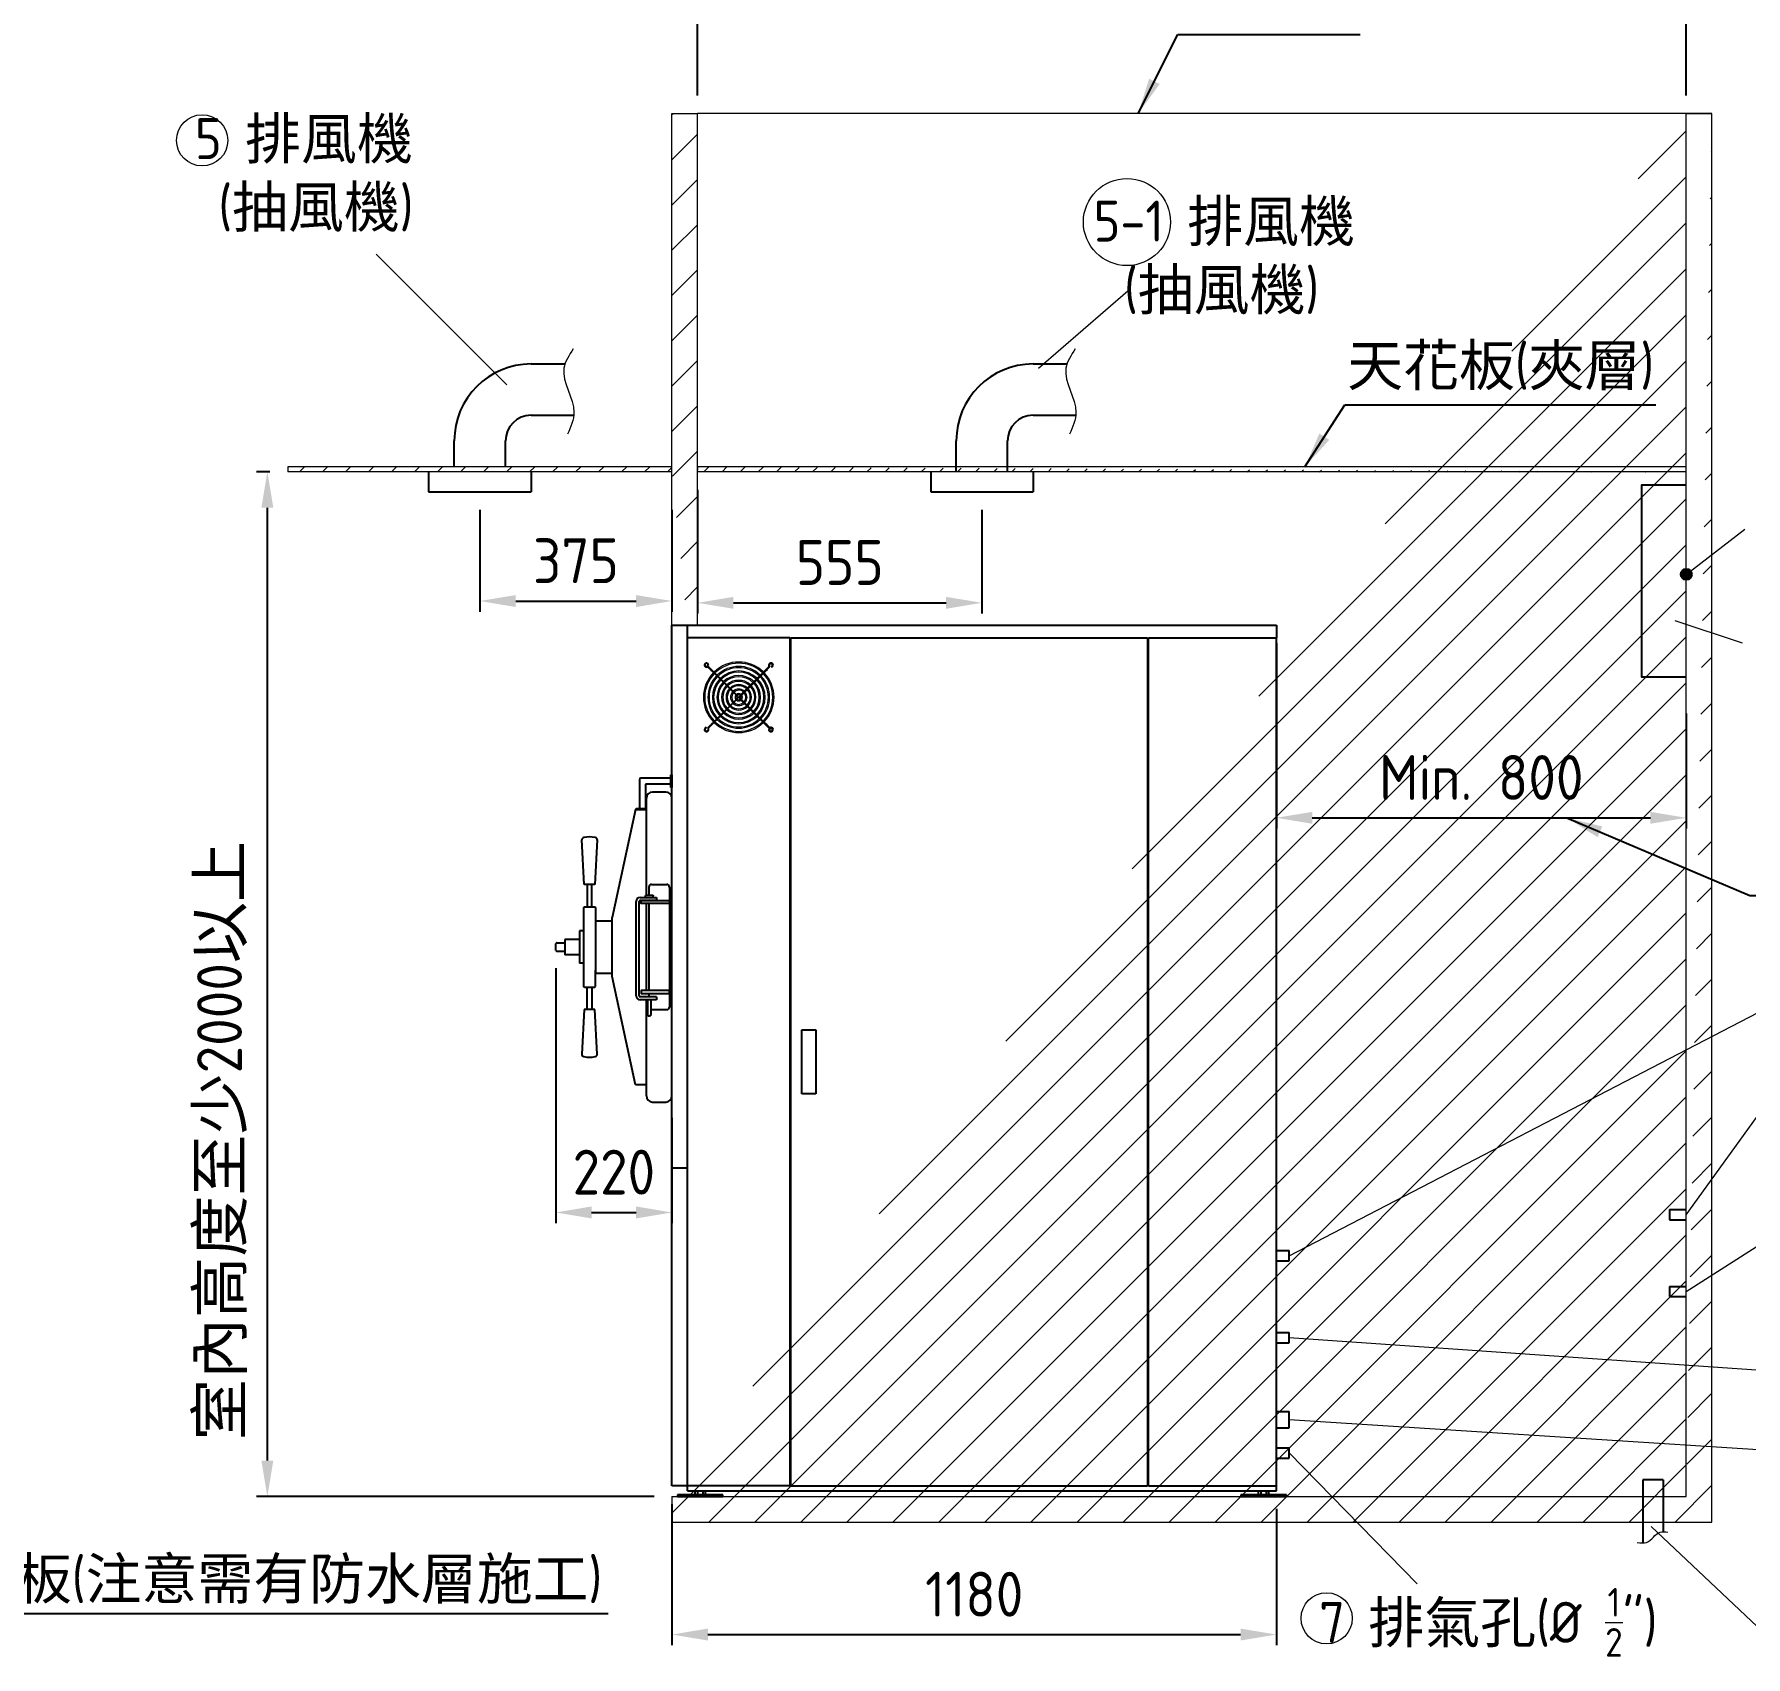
# Model space of a CAD drawing. Header units: millimetres. Extents: x -203524 to 13185, y 0 to 34178.
# Drawn here: x 7818 to 11159, y 2183 to 5350 of the extents above; entities that cross this region are included whole.
import ezdxf

# ---------------------------------------------------------------- set-up
doc = ezdxf.new("R2010")
doc.units = ezdxf.units.MM
doc.header["$MEASUREMENT"] = 0
doc.linetypes.add('HIDDEN', pattern=[9.525, 6.35, -3.175])
doc.layers.get('0').update_dxf_attribs({"lineweight": 25})
for name, color, linetype, lineweight in [('D', 3, 'Continuous', 13), ('H', 2, 'HIDDEN', 15), ('S', 4, 'Continuous', 15)]:
    doc.layers.add(name, color=color, linetype=linetype, lineweight=lineweight)
doc.styles.get("Standard").update_dxf_attribs({"font": 'KAIU.TTF'})
doc.styles.add('STU25', font='isocp2.shx')
doc.dimstyles.new('STU25', dxfattribs={"dimscale": 35, "dimtxt": 2.5, "dimasz": 2, "dimexe": 0.6, "dimexo": 1, "dimgap": 1, "dimtad": 1, "dimdsep": 46, "dimtxsty": 'STU25', "dimcen": 2, "dimazin": 2, "dimtfac": 1, "dimtmove": 0, "dimatfit": 3, "dimfxl": 0, "dimtolj": 1, "dimtzin": 0, "dimarcsym": 0})
doc.dimstyles.new('STU25$7', dxfattribs={"dimscale": 35, "dimtxt": 2.5, "dimasz": 2, "dimexe": 1.25, "dimexo": 0.625, "dimgap": 1, "dimtad": 0, "dimdec": 4, "dimdsep": 46, "dimtxsty": 'STU25', "dimcen": 2.5, "dimazin": 2, "dimtfac": 1, "dimtdec": 4, "dimtmove": 0, "dimatfit": 3, "dimfxl": 0, "dimtolj": 1, "dimtzin": 0, "dimarcsym": 0})

# ---------------------------------------------------------------- blocks, each defined once
blk = doc.blocks.new('*D12')
at = {"layer": 'D', "color": 0, "linetype": 'Continuous', "lineweight": -2}
for p, q in [((9112.6, 4461), (9112.6, 4219.5)), ((9667.6, 4421.8), (9667.6, 4219.5)), ((9182.6, 4240.5), (9597.6, 4240.5))]:
    blk.add_line(p, q, dxfattribs=at)
at = {"layer": 'D', "color": 0}
for points in [[(9182.6, 4252.1), (9182.6, 4228.8), (9112.6, 4240.5)], [(9597.6, 4228.8), (9597.6, 4252.1), (9667.6, 4240.5)]]:
    blk.add_solid(points, dxfattribs=at)
at = {"layer": 'Defpoints', "color": 0}
for p in [(9112.6, 4496), (9667.6, 4456.8), (9667.6, 4240.5)]:
    blk.add_point(p, dxfattribs=at)
at = {"layer": 'D', "color": 0, "insert": (9390.1, 4319.2), "char_height": 87.5, "attachment_point": 5, "style": 'STU25'}
blk.add_mtext('\\A1;555', dxfattribs=at)
blk = doc.blocks.new('*D14')
at = {"layer": 'D', "color": 0, "lineweight": -2}
for p, q in [((8277.6, 4496), (8251.7, 4496)), ((8272.7, 2566), (8272.7, 4426)), ((9027.6, 2496), (8251.7, 2496))]:
    blk.add_line(p, q, dxfattribs=at)
at = {"layer": 'D', "color": 0}
for points in [[(8284.4, 4426), (8261, 4426), (8272.7, 4496)], [(8261, 2566), (8284.4, 2566), (8272.7, 2496)]]:
    blk.add_solid(points, dxfattribs=at)
at = {"layer": 'Defpoints', "color": 0}
for p in [(8272.7, 4496), (8312.6, 4496), (9062.6, 2496)]:
    blk.add_point(p, dxfattribs=at)
at = {"layer": 'D', "color": 0, "insert": (8184.3, 3190.8), "char_height": 87.5, "attachment_point": 5, "rotation": 90, "style": 'STU25'}
blk.add_mtext('\\A1;{\\f標楷體|b0|i0|c136|p65;室內高度至少}2000{\\f標楷體|b0|i0|c136|p65;以上}', dxfattribs=at)
blk = doc.blocks.new('*D18')
at = {"layer": 'D', "color": 0, "lineweight": -2}
for p, q in [((10242.6, 4162), (10242.6, 3799.8)), ((11042.6, 4024.4), (11042.6, 3799.8)), ((10312.6, 3820.8), (10972.6, 3820.8))]:
    blk.add_line(p, q, dxfattribs=at)
at = {"layer": 'D', "color": 0}
for points in [[(10312.6, 3832.4), (10312.6, 3809.1), (10242.6, 3820.8)], [(10972.6, 3809.1), (10972.6, 3832.4), (11042.6, 3820.8)]]:
    blk.add_solid(points, dxfattribs=at)
at = {"layer": 'Defpoints', "color": 0}
for p in [(10242.6, 4197), (11042.6, 4059.4), (11042.6, 3820.8)]:
    blk.add_point(p, dxfattribs=at)
at = {"layer": 'D', "color": 0, "insert": (10642.6, 3899.5), "char_height": 87.5, "attachment_point": 5, "style": 'STU25'}
blk.add_mtext('\\A1;{\\Fisocp2.shx;Min. 800}', dxfattribs=at)
blk = doc.blocks.new('*D19')
at = {"layer": 'D', "color": 0, "lineweight": -2}
for p, q in [((9112.6, 5231), (9112.6, 5550.7)), ((11042.6, 5231), (11042.6, 5550.7)), ((9182.6, 5529.7), (10972.6, 5529.7))]:
    blk.add_line(p, q, dxfattribs=at)
at = {"layer": 'D', "color": 0}
for points in [[(9182.6, 5541.3), (9182.6, 5518), (9112.6, 5529.7)], [(10972.6, 5518), (10972.6, 5541.3), (11042.6, 5529.7)]]:
    blk.add_solid(points, dxfattribs=at)
at = {"layer": 'Defpoints', "color": 0}
for p in [(11042.6, 5529.7), (9112.6, 5196), (11042.6, 5196)]:
    blk.add_point(p, dxfattribs=at)
at = {"layer": 'D', "color": 0, "insert": (10023.3, 5619.8), "char_height": 87.5, "attachment_point": 5, "style": 'STU25'}
blk.add_mtext('\\A1;1930({\\f標楷體|b0|i0|c136|p65;滅菌區})', dxfattribs=at)
blk = doc.blocks.new('*D21')
at = {"layer": 'D', "color": 0, "lineweight": -2}
for p, q in [((9062.6, 2481), (9062.6, 2205.3)), ((10242.6, 2472), (10242.6, 2205.3)), ((9132.6, 2226.3), (10172.6, 2226.3))]:
    blk.add_line(p, q, dxfattribs=at)
at = {"layer": 'D', "color": 0}
for points in [[(9132.6, 2238), (9132.6, 2214.7), (9062.6, 2226.3)], [(10172.6, 2214.7), (10172.6, 2238), (10242.6, 2226.3)]]:
    blk.add_solid(points, dxfattribs=at)
at = {"layer": 'Defpoints', "color": 0}
for p in [(9062.6, 2516), (10242.6, 2507), (10242.6, 2226.3)]:
    blk.add_point(p, dxfattribs=at)
at = {"layer": 'D', "color": 0, "insert": (9652.6, 2305.1), "char_height": 87.5, "attachment_point": 5, "style": 'STU25'}
blk.add_mtext('\\A1;1180', dxfattribs=at)
blk = doc.blocks.new('*D22')
at = {"layer": 'D', "color": 0, "lineweight": -2}
for p, q in [((8835.6, 3527), (8835.6, 3029.3)), ((9062.6, 3235.3), (9062.6, 3029.3)), ((8905.6, 3050.3), (8992.6, 3050.3))]:
    blk.add_line(p, q, dxfattribs=at)
at = {"layer": 'D', "color": 0}
for points in [[(8905.6, 3062), (8905.6, 3038.7), (8835.6, 3050.3)], [(8992.6, 3038.7), (8992.6, 3062), (9062.6, 3050.3)]]:
    blk.add_solid(points, dxfattribs=at)
at = {"layer": 'Defpoints', "color": 0}
for p in [(8835.6, 3562), (9062.6, 3270.3), (9062.6, 3050.3)]:
    blk.add_point(p, dxfattribs=at)
at = {"layer": 'D', "color": 0, "insert": (8949.1, 3129.1), "char_height": 87.5, "attachment_point": 5, "style": 'STU25'}
blk.add_mtext('\\A1;220', dxfattribs=at)
blk = doc.blocks.new('*D25')
at = {"layer": 'D', "color": 0, "linetype": 'Continuous', "lineweight": -2}
for p, q in [((8687.6, 4421.8), (8687.6, 4223)), ((9062.6, 4421.8), (9062.6, 4223)), ((8757.6, 4244), (8992.6, 4244))]:
    blk.add_line(p, q, dxfattribs=at)
at = {"layer": 'D', "color": 0}
for points in [[(8757.6, 4255.6), (8757.6, 4232.3), (8687.6, 4244)], [(8992.6, 4232.3), (8992.6, 4255.6), (9062.6, 4244)]]:
    blk.add_solid(points, dxfattribs=at)
at = {"layer": 'Defpoints', "color": 0}
for p in [(8687.6, 4456.8), (9062.6, 4456.8), (9062.6, 4244)]:
    blk.add_point(p, dxfattribs=at)
at = {"layer": 'D', "color": 0, "insert": (8875.1, 4322.7), "char_height": 87.5, "attachment_point": 5, "style": 'STU25'}
blk.add_mtext('\\A1;375', dxfattribs=at)

msp = doc.modelspace()

# ---------------------------------------------------------------- hatches: boundary and pattern name
msp.add_hatch(color=256).paths.add_polyline_path([(11053.367, 4295.971, 1), (11031.845, 4295.971, 1)])
at = {"layer": 'H', "ltscale": 5}
h = msp.add_hatch(dxfattribs=at)
h.set_pattern_fill('ANSI31', color=256, scale=20, style=0)
h.set_pattern_definition([(45, (240275.974, 22012.26), (-44.90128, 44.90128), [])])
h.paths.add_polyline_path([(11042.606, 5195.971), (11092.606, 5195.971)], flags=16)
h.paths.add_polyline_path([(11042.606, 5195.971), (11092.606, 5195.971)], flags=16)
h.paths.add_polyline_path([(11042.606, 5195.971), (11092.606, 5195.971)], flags=0)
h.paths.add_polyline_path([(11042.606, 5195.971), (11092.606, 5195.971)], flags=0)
h.paths.add_polyline_path([(11042.606, 5195.971), (11092.606, 5195.971)], flags=0)
h.paths.add_polyline_path([(11042.606, 5195.971), (11092.606, 5195.971)], flags=0)
h.paths.add_polyline_path([(11042.606, 5195.971), (11092.606, 5195.971)], flags=0)
h.paths.add_polyline_path([(11042.606, 5195.971), (11092.606, 5195.971)], flags=0)
h.paths.add_polyline_path([(11042.606, 5195.971), (11092.606, 5195.971)], flags=0)
h.paths.add_polyline_path([(11042.606, 5195.971), (11092.606, 5195.971)], flags=0)
h.paths.add_polyline_path([(11042.606, 5195.971), (11092.606, 5195.971)], flags=0)
h.paths.add_polyline_path([(11042.606, 5195.971), (11092.606, 5195.971)], flags=0)
h.paths.add_polyline_path([(11042.606, 5195.971), (11092.606, 5195.971)], flags=0)
h.paths.add_polyline_path([(11042.606, 5195.971), (11092.606, 5195.971)], flags=0)
h.paths.add_polyline_path([(11042.606, 5195.971), (11092.606, 5195.971)], flags=0)
h.paths.add_polyline_path([(11042.606, 5195.971), (11092.606, 5195.971)], flags=0)
h.paths.add_polyline_path([(11042.606, 5195.971), (11092.606, 5195.971)], flags=0)
h.paths.add_polyline_path([(11042.606, 5195.971), (11092.606, 5195.971)], flags=0)
h.paths.add_polyline_path([(11042.606, 5195.971), (11092.606, 5195.971)], flags=0)
h.paths.add_polyline_path([(11042.606, 5195.971), (11092.606, 5195.971)], flags=0)
edge = h.paths.add_edge_path()
edge.add_line((11092.606, 2445.971), (11092.606, 5195.971))
edge.add_line((11042.606, 2495.971), (11042.606, 5195.971))
edge.add_line((9062.606, 2445.971), (11092.606, 2445.971))
edge.add_line((9062.606, 2495.971), (11042.606, 2495.971))
edge.add_line((9062.606, 2495.971), (9062.606, 2445.971))
h = msp.add_hatch(dxfattribs=at)
h.set_pattern_fill('ANSI31', color=256, scale=500, style=0)
h.set_pattern_definition([(45, (223702.25, 22815.82), (-44.194174, 44.194174), [])])
h.paths.add_polyline_path([(9062.606, 5195.971), (9112.606, 5195.971), (9112.606, 4196.971), (9062.606, 4196.971)])
h.paths.add_polyline_path([(9062.606, 5195.971), (9112.606, 5195.971)], flags=16)
h.paths.add_polyline_path([(9062.606, 5195.971), (9112.606, 5195.971)], flags=16)
h.paths.add_polyline_path([(9062.606, 5195.971), (9112.606, 5195.971)], flags=0)
h.paths.add_polyline_path([(9062.606, 5195.971), (9112.606, 5195.971)], flags=0)
edge = h.paths.add_edge_path(flags=16)
edge.add_line((9062.606, 4196.971), (9092.606, 4196.971))
edge.add_line((9062.606, 4495.971), (9062.606, 4505.971))
at = {"layer": 'H'}
h = msp.add_hatch(dxfattribs=at)
h.set_pattern_fill('ANSI31', color=256, scale=10, style=0)
h.set_pattern_definition([(45, (223439.465, 23111.9), (-22.4506403, 22.4506403), [])])
h.paths.add_polyline_path([(9062.606, 4505.971), (8312.606, 4505.971), (8312.606, 4495.971), (9062.606, 4495.971)])
h = msp.add_hatch(dxfattribs=at)
h.set_pattern_fill('ANSI31', color=256, scale=200, style=0)
h.set_pattern_definition([(45, (223702.25, 22815.823), (-17.6776695, 17.6776695), [])])
h.paths.add_polyline_path([(11042.606, 4495.356), (11042.606, 4505.971)])
h.paths.add_polyline_path([(11042.606, 4495.356), (11042.606, 4505.971)], flags=16)
h.paths.add_polyline_path([(11042.606, 4495.356), (11042.606, 4505.971)], flags=0)
h.paths.add_polyline_path([(11042.606, 4495.356), (11042.606, 4505.971)], flags=0)
h.paths.add_polyline_path([(11042.606, 4495.356), (11042.606, 4505.971)], flags=0)
edge = h.paths.add_edge_path()
edge.add_line((11042.606, 4505.971), (9112.606, 4505.971))
edge.add_line((11042.606, 4495.971), (9112.606, 4495.971))
edge.add_line((9112.606, 4505.971), (9112.606, 4495.971))

# ---------------------------------------------------------------- linework, layer by layer
at = {"linetype": 'Continuous'}
for p, q in [((8787.606, 4706.72), (8853.526, 4706.72)), ((9767.606, 4706.72), (9833.526, 4706.72)), ((8787.606, 4606.72), (8870.9, 4606.72)), ((9767.606, 4606.72), (9850.9, 4606.72)), ((8637.606, 4505.971), (8637.606, 4556.72)), ((8737.606, 4505.971), (8737.606, 4556.72)), ((9617.606, 4495.971), (9617.606, 4556.72)), ((9717.606, 4495.971), (9717.606, 4556.72)), ((8587.606, 4495.971), (8587.606, 4456.828)), ((8787.606, 4495.971), (8787.606, 4456.828)), ((9567.606, 4495.971), (9567.606, 4456.828)), ((9767.606, 4495.971), (9767.606, 4456.828)), ((8587.606, 4456.828), (8787.606, 4456.828)), ((9567.606, 4456.828), (9767.606, 4456.828)), ((8891.106, 3690.459), (8886.606, 3777.459)), ((8916.606, 3777.459), (8912.106, 3690.459)), ((8912.106, 3690.459), (8891.106, 3690.459)), ((8896.856, 3690.459), (8896.856, 3647.221)), ((8906.356, 3647.221), (8906.356, 3690.459)), ((8891.606, 3647.221), (8890.106, 3645.721)), ((8890.106, 3645.721), (8890.106, 3491.221)), ((8891.606, 3647.221), (8911.606, 3647.221)), ((8911.606, 3647.221), (8913.106, 3645.721)), ((8913.106, 3645.721), (8913.106, 3613.471)), ((8992.606, 3473.471), (8992.606, 3657.471)), ((9000.606, 3665.471), (9032.606, 3665.471)), ((9032.606, 3659.471), (9000.812, 3659.471)), ((9011.639, 3669.507), (9011.097, 3668.965)), ((9011.097, 3666.013), (9011.097, 3668.965)), ((9011.097, 3666.013), (9011.639, 3665.471)), ((9011.639, 3669.507), (9025.573, 3669.507)), ((9011.639, 3665.471), (9025.573, 3665.471)), ((9025.573, 3669.507), (9026.115, 3668.965)), ((9026.115, 3666.013), (9025.573, 3665.471)), ((9026.115, 3666.013), (9026.115, 3668.965)), ((9032.606, 3665.471), (9032.606, 3659.471)), ((8913.106, 3613.471), (8914.106, 3613.471)), ((8914.106, 3618.971), (8915.106, 3619.971)), ((8914.106, 3517.971), (8914.106, 3618.971)), ((8915.106, 3619.971), (8945.606, 3619.971)), ((8914.106, 3523.471), (8913.106, 3523.471)), ((8913.106, 3491.221), (8913.106, 3523.471)), ((8913.106, 3523.471), (8914.106, 3523.471)), ((8915.106, 3516.971), (8914.106, 3517.971)), ((8945.606, 3516.971), (8915.106, 3516.971)), ((8891.606, 3489.721), (8890.106, 3491.221)), ((8911.606, 3489.721), (8891.606, 3489.721)), ((8896.856, 3446.484), (8896.856, 3489.721)), ((8906.356, 3489.721), (8906.356, 3446.484)), ((8911.606, 3489.721), (8913.106, 3491.221)), ((8891.106, 3446.484), (8886.606, 3359.484)), ((8912.106, 3446.484), (8891.106, 3446.484)), ((8916.606, 3359.484), (8912.106, 3446.484)), ((9032.606, 3465.471), (9000.606, 3465.471)), ((9032.606, 3471.471), (9000.812, 3471.471)), ((9015.18, 3438.534), (9015.18, 3465.471)), ((9022.033, 3438.534), (9022.033, 3465.471)), ((9032.606, 3471.471), (9032.606, 3465.471)), ((9015.722, 3434.507), (9015.18, 3438.534)), ((9015.722, 3434.507), (9018.606, 3434.507)), ((9021.49, 3434.507), (9018.606, 3434.507)), ((9021.49, 3434.507), (9022.033, 3438.534)), ((11010.231, 3055.971), (11042.606, 3055.971)), ((11010.231, 3055.971), (11010.231, 3035.971)), ((11010.231, 3035.971), (11042.606, 3035.971)), ((11010.231, 2905.971), (11010.231, 2885.971)), ((11010.231, 2905.971), (11042.606, 2905.971)), ((11010.231, 2885.971), (11042.606, 2885.971)), ((9107.214, 2506.971), (9107.214, 2498.971)), ((9112.41, 2506.971), (9112.41, 2498.971)), ((9122.802, 2506.971), (9122.802, 2498.971)), ((9127.998, 2498.971), (9127.998, 2506.971)), ((10207.214, 2506.971), (10207.214, 2498.971)), ((10212.41, 2506.971), (10212.41, 2498.971)), ((10222.802, 2506.971), (10222.802, 2498.971)), ((10227.998, 2498.971), (10227.998, 2506.971)), ((10997.606, 2528.346), (10957.606, 2528.346)), ((10957.606, 2528.346), (10957.606, 2405.089)), ((10997.606, 2528.346), (10997.606, 2426.923)), ((9073.106, 2498.971), (9073.106, 2495.971)), ((9162.106, 2498.971), (9073.106, 2498.971)), ((9073.106, 2495.971), (9162.106, 2495.971)), ((9130.895, 2498.971), (9127.998, 2501.868)), ((9162.106, 2495.971), (9162.106, 2498.971)), ((10173.106, 2498.971), (10173.106, 2495.971)), ((10262.106, 2498.971), (10173.106, 2498.971)), ((10173.106, 2495.971), (10262.106, 2495.971)), ((10230.895, 2498.971), (10227.998, 2501.868)), ((10262.106, 2495.971), (10262.106, 2498.971))]:
    msp.add_line(p, q, dxfattribs=at)
for p, q in [((9062.606, 2516.971), (9062.606, 4196.971)), ((9062.606, 4196.971), (9092.606, 4196.971)), ((9092.606, 4196.971), (10242.606, 4196.971)), ((9092.606, 2516.971), (9092.606, 4196.971)), ((10242.606, 4196.971), (10242.606, 4171.971)), ((9292.606, 4171.971), (9092.606, 4171.971)), ((9292.606, 4171.971), (9292.606, 2516.971)), ((9294.106, 4171.971), (9294.106, 2516.971)), ((9294.106, 4171.971), (9991.106, 4171.971)), ((9991.106, 4171.971), (9991.106, 2516.971)), ((9992.606, 2516.971), (9992.606, 4171.971)), ((9992.606, 4171.971), (10242.606, 4171.971)), ((10242.606, 2506.971), (10242.606, 4171.971)), ((8999.106, 3895.171), (8999.106, 3839.171)), ((9060.606, 3898.171), (9002.106, 3898.171)), ((9060.606, 3886.171), (9011.106, 3886.171)), ((9011.106, 3886.171), (9011.106, 3839.171)), ((9060.606, 3879.671), (9060.606, 3904.671)), ((9060.606, 3904.671), (9062.606, 3904.671)), ((9062.606, 3879.671), (9060.606, 3879.671)), ((9062.606, 3904.671), (9062.606, 3879.671)), ((9012.606, 3669.507), (9012.606, 3858.971)), ((9050.606, 3870.971), (9024.606, 3870.971)), ((8991.406, 3837.171), (8945.606, 3625.971)), ((8991.406, 3837.171), (9012.606, 3837.171)), ((8992.606, 3839.171), (9012.606, 3839.171)), ((8992.606, 3837.171), (8992.606, 3839.171)), ((9012.606, 3837.171), (8992.606, 3837.171)), ((9017.606, 3685.68), (9017.606, 3669.507)), ((9022.606, 3690.68), (9052.606, 3690.68)), ((9057.606, 3685.68), (9057.606, 3451.262)), ((8998.812, 3473.471), (8998.812, 3657.471)), ((9012.606, 3483.471), (9012.606, 3653.471)), ((9017.606, 3653.471), (9017.606, 3483.471)), ((8945.606, 3510.971), (8945.606, 3625.971)), ((8835.606, 3574.971), (8837.606, 3576.971)), ((8837.606, 3576.971), (8853.606, 3576.971)), ((8853.606, 3583.471), (8853.606, 3553.471)), ((8882.106, 3583.471), (8853.606, 3583.471)), ((8882.106, 3600.221), (8882.106, 3536.721)), ((8890.206, 3600.221), (8882.106, 3600.221)), ((8890.106, 3600.221), (8890.106, 3536.721)), ((8835.606, 3561.971), (8835.606, 3574.971)), ((8835.606, 3561.971), (8837.606, 3559.971)), ((8853.606, 3559.971), (8837.606, 3559.971)), ((8882.106, 3553.471), (8853.606, 3553.471)), ((8890.106, 3536.721), (8882.106, 3536.721)), ((8991.406, 3299.771), (8945.606, 3510.971)), ((9017.606, 3477.471), (9017.606, 3471.471)), ((9012.606, 3277.971), (9012.606, 3465.471)), ((9022.606, 3446.262), (9052.606, 3446.262)), ((9316.106, 3406.971), (9343.106, 3406.971)), ((9316.106, 3281.971), (9316.106, 3406.971)), ((9343.106, 3406.971), (9343.106, 3281.971)), ((9012.606, 3299.771), (8991.406, 3299.771)), ((9343.106, 3281.971), (9316.106, 3281.971)), ((9024.606, 3265.971), (9050.606, 3265.971)), ((9092.606, 3136.971), (9062.606, 3136.971)), ((10242.606, 2975.971), (10267.606, 2975.971)), ((10267.606, 2955.971), (10267.606, 2975.971)), ((10242.606, 2955.971), (10267.606, 2955.971)), ((10242.606, 2815.971), (10267.606, 2815.971)), ((10267.606, 2795.971), (10267.606, 2815.971)), ((10242.606, 2795.971), (10267.606, 2795.971)), ((10242.606, 2661.971), (10267.606, 2661.971)), ((10267.606, 2629.971), (10267.606, 2661.971)), ((10242.606, 2629.971), (10267.606, 2629.971)), ((10242.606, 2590.971), (10267.606, 2590.971)), ((10267.606, 2570.971), (10267.606, 2590.971)), ((10242.606, 2570.971), (10267.606, 2570.971)), ((9092.606, 2516.971), (9062.606, 2516.971)), ((9292.606, 2516.971), (9092.606, 2516.971)), ((9092.606, 2506.971), (9092.606, 2516.971)), ((9092.606, 2506.971), (10242.606, 2506.971)), ((9092.606, 2506.971), (9097.606, 2506.971)), ((9294.106, 2516.971), (9991.106, 2516.971)), ((9992.606, 2516.971), (10242.606, 2516.971))]:
    msp.add_line(p, q)
at = {"lineweight": 15}
for p, q in [((9132.475, 4115.165), (9130.218, 4115.97)), ((9134.466, 4119.515), (9132.771, 4117.82)), ((9133.998, 4113.837), (9133.834, 4116.227)), ((9137.005, 4113.058), (9133.834, 4116.227)), ((9133.998, 4113.837), (9137.169, 4110.667)), ((9137.169, 4110.667), (9137.005, 4113.058)), ((9138.07, 4109.773), (9141.615, 4106.249)), ((9141.703, 4108.381), (9138.161, 4111.902)), ((9246.685, 4111.265), (9243.161, 4107.72)), ((9245.301, 4106.911), (9248.824, 4110.456)), ((9250.796, 4115.383), (9247.627, 4112.212)), ((9249.934, 4111.568), (9247.627, 4112.212)), ((9249.934, 4111.568), (9253.104, 4114.739)), ((9253.104, 4114.739), (9250.796, 4115.383)), ((9253.242, 4118.559), (9251.729, 4116.702)), ((9255.951, 4116.33), (9257.646, 4114.635)), ((9189.477, 4060.613), (9142.607, 4107.483)), ((9142.771, 4105.092), (9189.641, 4058.223)), ((9242.051, 4106.61), (9195.182, 4059.741)), ((9197.49, 4059.096), (9244.359, 4105.965)), ((9188.363, 4052.559), (9141.494, 4005.69)), ((9143.885, 4005.853), (9190.754, 4052.723)), ((9196.014, 4051.487), (9242.883, 4004.618)), ((9243.528, 4006.925), (9196.658, 4053.795)), ((9135.919, 4000.087), (9132.749, 3996.916)), ((9135.14, 3997.08), (9138.309, 4000.251)), ((9140.599, 4004.789), (9137.076, 4001.244)), ((9139.205, 4001.153), (9142.729, 4004.698)), ((9243.831, 4003.675), (9247.375, 4000.152)), ((9248.184, 4002.291), (9244.639, 4005.815)), ((9248.486, 3999.042), (9251.657, 3995.873)), ((9252.301, 3998.181), (9249.13, 4001.35))]:
    msp.add_line(p, q, dxfattribs=at)
at = {"linetype": 'Continuous'}
msp.add_lwpolyline([(11042.606, 4469.841), (10955.02, 4469.841), (10955.02, 4095.971), (11042.606, 4095.971)], dxfattribs=at)
at = {"lineweight": 15, "flags": 128}
for points in [[(9138.162, 4111.901), (9137.579, 4112.483), (9137.005, 4113.058)], [(9137.169, 4110.667), (9137.68, 4110.159), (9138.072, 4109.771)], [(9138.07, 4109.773), (9137.876, 4110.05), (9137.719, 4110.447), (9137.623, 4110.903), (9137.601, 4111.35), (9137.658, 4111.718), (9137.784, 4111.952), (9137.961, 4112.017), (9138.161, 4111.902)], [(9247.627, 4112.212), (9247.106, 4111.69), (9246.684, 4111.265)], [(9248.824, 4110.456), (9248.939, 4110.684), (9248.874, 4110.939), (9248.638, 4111.182), (9248.268, 4111.376), (9247.819, 4111.491), (9247.361, 4111.511), (9246.963, 4111.432), (9246.685, 4111.266), (9246.685, 4111.265)], [(9248.824, 4110.457), (9249.371, 4111.005), (9249.934, 4111.568)], [(9141.615, 4106.249), (9141.421, 4106.526), (9141.264, 4106.923), (9141.168, 4107.38), (9141.146, 4107.826), (9141.203, 4108.195), (9141.329, 4108.429), (9141.506, 4108.493), (9141.703, 4108.381)], [(9141.615, 4106.249), (9142.197, 4105.668), (9142.771, 4105.092)], [(9142.607, 4107.483), (9142.096, 4107.991), (9141.704, 4108.38)], [(9142.771, 4105.092), (9142.765, 4105.183), (9142.747, 4105.442), (9142.721, 4105.83), (9142.689, 4106.287), (9142.658, 4106.745), (9142.631, 4107.133), (9142.614, 4107.392), (9142.607, 4107.483), (9142.607, 4107.483)], [(9243.162, 4107.721), (9242.615, 4107.173), (9242.051, 4106.61)], [(9244.359, 4105.965), (9244.271, 4105.99), (9244.021, 4106.059), (9243.647, 4106.164), (9243.205, 4106.288), (9242.764, 4106.411), (9242.389, 4106.515), (9242.139, 4106.585), (9242.051, 4106.61), (9242.051, 4106.61)], [(9245.301, 4106.911), (9245.416, 4107.139), (9245.35, 4107.394), (9245.114, 4107.637), (9244.744, 4107.831), (9244.296, 4107.946), (9243.838, 4107.966), (9243.439, 4107.887), (9243.162, 4107.721), (9243.152, 4107.711)], [(9244.359, 4105.965), (9244.88, 4106.487), (9245.302, 4106.913)], [(9188.363, 4052.559), (9188.454, 4052.565), (9188.713, 4052.583), (9189.101, 4052.609), (9189.559, 4052.641), (9190.016, 4052.672), (9190.404, 4052.699), (9190.663, 4052.716), (9190.754, 4052.723), (9190.754, 4052.723)], [(9189.641, 4058.223), (9189.634, 4058.314), (9189.616, 4058.573), (9189.59, 4058.961), (9189.559, 4059.418), (9189.527, 4059.875), (9189.501, 4060.263), (9189.483, 4060.522), (9189.477, 4060.613), (9189.477, 4060.613)], [(9197.49, 4059.096), (9197.402, 4059.12), (9197.152, 4059.19), (9196.777, 4059.295), (9196.336, 4059.418), (9195.894, 4059.542), (9195.52, 4059.646), (9195.27, 4059.716), (9195.182, 4059.741), (9195.182, 4059.741)], [(9196.658, 4053.795), (9196.634, 4053.707), (9196.564, 4053.457), (9196.459, 4053.082), (9196.336, 4052.641), (9196.213, 4052.199), (9196.108, 4051.825), (9196.038, 4051.575), (9196.014, 4051.487), (9196.014, 4051.487)], [(9132.749, 3996.916), (9132.84, 3996.922), (9133.099, 3996.94), (9133.487, 3996.967), (9133.945, 3996.998), (9134.402, 3997.03), (9134.79, 3997.056), (9135.049, 3997.074), (9135.14, 3997.08), (9135.14, 3997.08)], [(9133.006, 3993.3), (9133.037, 3993.386), (9133.124, 3993.631), (9133.255, 3993.997), (9133.409, 3994.428), (9133.563, 3994.86), (9133.694, 3995.226), (9133.781, 3995.471), (9133.812, 3995.557), (9133.812, 3995.557)], [(9137.075, 4001.244), (9136.494, 4000.661), (9135.919, 4000.087)], [(9135.919, 4000.087), (9136.01, 4000.093), (9136.269, 4000.111), (9136.656, 4000.138), (9137.114, 4000.169), (9137.571, 4000.2), (9137.959, 4000.227), (9138.218, 4000.245), (9138.309, 4000.251), (9138.309, 4000.251)], [(9137.076, 4001.244), (9136.96, 4001.043), (9137.024, 4000.867), (9137.259, 4000.74), (9137.627, 4000.683), (9138.073, 4000.705), (9138.53, 4000.802), (9138.927, 4000.958), (9139.204, 4001.152), (9139.205, 4001.153)], [(9138.309, 4000.251), (9138.818, 4000.762), (9139.206, 4001.154)], [(9140.599, 4004.789), (9140.484, 4004.588), (9140.548, 4004.412), (9140.782, 4004.285), (9141.15, 4004.228), (9141.597, 4004.25), (9142.053, 4004.347), (9142.45, 4004.503), (9142.728, 4004.697), (9142.744, 4004.713)], [(9141.494, 4005.69), (9140.985, 4005.179), (9140.597, 4004.787)], [(9141.494, 4005.69), (9141.585, 4005.696), (9141.844, 4005.714), (9142.232, 4005.74), (9142.689, 4005.772), (9143.147, 4005.803), (9143.534, 4005.829), (9143.794, 4005.847), (9143.885, 4005.853)], [(9142.728, 4004.697), (9143.309, 4005.279), (9143.885, 4005.853)], [(9243.528, 4006.925), (9243.503, 4006.837), (9243.433, 4006.587), (9243.329, 4006.213), (9243.205, 4005.771), (9243.082, 4005.33), (9242.977, 4004.956), (9242.907, 4004.705), (9242.883, 4004.618), (9242.883, 4004.618)], [(9242.883, 4004.618), (9243.405, 4004.097), (9243.83, 4003.675)], [(9244.639, 4005.815), (9244.091, 4006.362), (9243.528, 4006.925)], [(9244.639, 4005.815), (9244.805, 4005.537), (9244.884, 4005.139), (9244.864, 4004.681), (9244.748, 4004.233), (9244.554, 4003.862), (9244.311, 4003.627), (9244.057, 4003.561), (9243.831, 4003.675)], [(9247.374, 4000.152), (9247.923, 3999.605), (9248.486, 3999.042)], [(9248.184, 4002.291), (9248.35, 4002.014), (9248.429, 4001.615), (9248.409, 4001.157), (9248.293, 4000.709), (9248.099, 4000.339), (9247.856, 4000.103), (9247.602, 4000.038), (9247.375, 4000.152)], [(9249.13, 4001.35), (9248.608, 4001.871), (9248.183, 4002.293)], [(9249.13, 4001.35), (9249.105, 4001.262), (9249.036, 4001.012), (9248.931, 4000.638), (9248.808, 4000.196), (9248.684, 3999.754), (9248.58, 3999.38), (9248.51, 3999.13), (9248.486, 3999.042), (9248.486, 3999.042)], [(9252.301, 3998.181), (9252.276, 3998.093), (9252.206, 3997.843), (9252.102, 3997.468), (9251.979, 3997.027), (9251.855, 3996.585), (9251.751, 3996.211), (9251.681, 3995.961), (9251.657, 3995.873), (9251.657, 3995.873)], [(9253.62, 3997.248), (9253.69, 3997.19), (9253.892, 3997.026), (9254.193, 3996.781), (9254.548, 3996.491), (9254.904, 3996.201), (9255.205, 3995.956), (9255.406, 3995.792), (9255.477, 3995.734), (9255.477, 3995.734)]]:
    msp.add_lwpolyline(points, dxfattribs=at)
for points in [[(9057.606, 3659.471), (9057.606, 3653.471), (9002.606, 3653.471), (9002.606, 3659.471)], [(9057.606, 3477.471), (9057.606, 3483.471), (9002.606, 3483.471), (9002.606, 3477.471)]]:
    msp.add_lwpolyline(points, close=True)
msp.add_circle((11042.606, 4295.971), 10.761)
at = {"linetype": 'Continuous'}
for centre, radius, start, end in [((8787.606, 4556.72), 150, 90, 180), ((9767.606, 4556.72), 150, 90, 180), ((8787.606, 4556.72), 50, 90, 180), ((9767.606, 4556.72), 50, 90, 180), ((8891.613, 3777.459), 5.007, 101.352885, 180), ((8901.606, 3727.686), 55.773, 78.647115, 101.352885), ((8911.599, 3777.459), 5.007, 354.078128, 78.647115), ((9000.606, 3657.471), 8, 90, 180), ((9000.606, 3473.471), 8, 180, 270), ((8891.613, 3359.484), 5.007, 180, 258.647115), ((8901.606, 3409.256), 55.773, 258.647115, 281.352885), ((8911.599, 3359.484), 5.007, 281.352885, 5.921872)]:
    msp.add_arc(centre, radius, start, end, dxfattribs=at)
at = {"lineweight": 15}
for centre, radius, start, end in [((9130.033, 4118.913), 4.474, 7.72641, 303.082389), ((9130.033, 4118.913), 2.949, 338.24494, 273.60092), ((9132.222, 4113.337), 3.309, 60.852095, 127.273917), ((9132.222, 4113.337), 1.845, 15.70752, 82.129342), ((9192.947, 4056.029), 68.89, 45.868251, 134.345209), ((9192.947, 4056.029), 66.493, 45.899542, 134.321612), ((9192.947, 4056.029), 60.204, 45.993533, 134.250732), ((9192.947, 4056.029), 57.807, 46.03472, 134.219672), ((9250.255, 4116.755), 1.475, 291.515654, 357.937475), ((9255.831, 4118.944), 4.675, 292.835809, 208.66013), ((9250.255, 4116.755), 3.49, 324.712579, 31.134401), ((9255.831, 4118.944), 2.617, 272.629844, 188.454165), ((9192.947, 4056.029), 68.89, 135.654791, 224.345209), ((9192.947, 4056.029), 66.493, 135.678388, 224.321612), ((9192.947, 4056.029), 60.204, 135.749268, 224.250732), ((9192.947, 4056.029), 57.807, 135.780328, 224.219672), ((9192.947, 4056.029), 51.517, 135.875607, 224.124393), ((9192.947, 4056.029), 49.121, 135.918323, 224.081677), ((9192.947, 4056.029), 42.532, 136.060614, 223.939386), ((9192.947, 4056.029), 40.136, 136.123942, 223.876058), ((9192.947, 4056.029), 51.517, 46.161068, 134.124393), ((9192.947, 4056.029), 49.121, 46.217714, 134.081677), ((9192.947, 4056.029), 33.546, 136.344753, 223.655247), ((9192.947, 4056.029), 31.15, 136.448217, 223.551783), ((9192.947, 4056.029), 42.532, 46.406409, 133.939386), ((9192.947, 4056.029), 40.136, 46.490393, 133.876058), ((9192.947, 4056.029), 33.546, 46.783235, 133.655247), ((9192.947, 4056.029), 31.15, 46.920457, 133.551783), ((9192.947, 4056.029), 24.86, 47.406612, 133.185256), ((9192.947, 4056.029), 22.464, 47.663494, 132.991608), ((9192.947, 4056.029), 31.15, 316.920457, 43.079543), ((9192.947, 4056.029), 33.546, 316.783235, 43.216765), ((9192.947, 4056.029), 40.136, 316.490393, 43.509607), ((9192.947, 4056.029), 42.532, 316.406409, 43.593591), ((9192.947, 4056.029), 49.121, 316.217714, 43.782286), ((9192.947, 4056.029), 51.517, 316.161068, 43.838932), ((9192.947, 4056.029), 57.807, 316.03472, 43.96528), ((9192.947, 4056.029), 60.204, 315.993533, 44.006467), ((9192.947, 4056.029), 66.493, 315.899542, 44.100458), ((9192.947, 4056.029), 68.89, 315.868251, 44.131749), ((9192.947, 4056.029), 24.86, 136.814744, 223.185256), ((9192.947, 4056.029), 22.464, 137.008392, 222.991608), ((9192.947, 4056.029), 16.174, 137.789965, 222.210035), ((9192.947, 4056.029), 13.778, 138.275666, 221.724334), ((9192.947, 4056.029), 16.174, 48.700537, 132.210035), ((9192.947, 4056.029), 16.174, 227.789965, 311.299463), ((9192.947, 4056.029), 13.778, 49.345253, 131.724334), ((9192.947, 4056.029), 13.778, 228.275666, 310.654747), ((9192.947, 4056.029), 7.188, 141.287552, 218.712448), ((9192.947, 4056.029), 4.792, 144.455268, 215.698151), ((9186.17, 4056.029), 4.106, 302.292794, 32.292794), ((9192.947, 4056.029), 7.188, 53.349946, 128.712448), ((9192.947, 4056.029), 7.188, 231.287552, 306.650054), ((9186.17, 4056.029), 5.652, 324.194093, 54.194093), ((9192.947, 4056.029), 4.792, 57.581499, 125.79621), ((9192.947, 4056.029), 4.792, 234.455268, 303.070891), ((9199.725, 4056.029), 5.866, 140.752485, 230.752485), ((9199.725, 4056.029), 3.794, 126.085891, 216.085891), ((9192.947, 4056.029), 4.792, 327.581499, 31.743515), ((9192.947, 4056.029), 7.188, 323.349946, 36.650054), ((9192.947, 4056.029), 13.778, 319.345253, 40.654747), ((9192.947, 4056.029), 16.174, 318.700537, 41.299463), ((9192.947, 4056.029), 22.464, 317.663494, 42.336506), ((9192.947, 4056.029), 24.86, 317.406612, 42.593388), ((9192.947, 4056.029), 60.204, 225.749268, 314.006467), ((9192.947, 4056.029), 57.807, 225.780328, 313.96528), ((9192.947, 4056.029), 51.517, 225.875607, 313.838932), ((9192.947, 4056.029), 49.121, 225.918323, 313.782286), ((9192.947, 4056.029), 42.532, 226.060614, 313.593591), ((9192.947, 4056.029), 40.136, 226.123942, 313.509607), ((9192.947, 4056.029), 33.546, 226.344753, 313.216765), ((9192.947, 4056.029), 31.15, 226.448217, 313.079543), ((9192.947, 4056.029), 24.86, 226.814744, 312.593388), ((9192.947, 4056.029), 22.464, 227.008392, 312.336506), ((9130.063, 3993.115), 4.474, 104.562758, 33.082389), ((9130.063, 3993.115), 2.949, 75.081289, 3.60092), ((8371.127, 3030.62), 1228.425, 51.798385, 51.910146), ((9135.639, 3995.304), 3.309, 150.852095, 217.273916), ((9135.639, 3995.304), 1.845, 105.707521, 172.129343), ((9192.947, 4056.029), 68.89, 225.654791, 314.131749), ((9192.947, 4056.029), 66.493, 225.678388, 314.100458), ((9255.862, 3993.146), 4.675, 176.078517, 118.66013), ((9841.932, 2203.841), 1884.602, 108.194605, 108.267453), ((9253.673, 3998.722), 3.49, 234.712579, 301.1344), ((9253.673, 3998.722), 1.475, 201.515654, 267.937476), ((9255.862, 3993.146), 2.617, 155.872552, 98.454165)]:
    msp.add_arc(centre, radius, start, end, dxfattribs=at)
for centre, radius, start, end in [((9002.106, 3895.171), 3, 90, 180), ((9024.606, 3858.971), 12, 90, 180), ((9050.606, 3858.971), 12, 0, 90), ((9022.606, 3685.68), 5, 90, 180), ((9052.606, 3685.68), 5, 0, 90), ((9000.812, 3657.471), 2, 90, 180), ((8841.005, 3572.721), 5.442, 128.647615, 141.352385), ((8841.005, 3564.221), 5.442, 218.647615, 231.352385), ((9000.812, 3473.471), 2, 180, 270), ((9022.606, 3451.262), 5, 263.413435, 270), ((9052.606, 3451.262), 5, 270, 0), ((9024.606, 3277.971), 12, 180, 270), ((9050.606, 3277.971), 12, 270, 0)]:
    msp.add_arc(centre, radius, start, end)
at = {"layer": 'D'}
for p, q in [((8740.318, 4666.136), (8484.829, 4921.421)), ((11042.606, 4295.971), (11156.685, 4384.305)), ((11020.173, 4205.653), (11151.886, 4162.332)), ((10267.606, 2965.971), (11183.108, 3440.61)), ((11042.606, 3045.971), (11205.102, 3270.592)), ((11042.606, 2895.971), (11202.225, 2998.242)), ((10267.606, 2805.971), (11189.197, 2742.396)), ((10267.606, 2645.971), (11183.313, 2587.419)), ((10267.606, 2580.971), (10517.537, 2325.265)), ((10974.075, 2437.142), (11192.808, 2230.767))]:
    msp.add_line(p, q, dxfattribs=at)
at = {"layer": 'D', "linetype": 'Continuous'}
msp.add_line((9777.957, 4698.768), (9952.625, 4849.469), dxfattribs=at)
at = {"layer": 'D'}
for centre, radius in [((8145.338, 5143.271), 50), ((9950.826, 4983.882), 85), ((10340.584, 2258.032), 50)]:
    msp.add_circle(centre, radius, dxfattribs=at)
for points in [[(8869.841, 4736.296), (8851.579, 4698.392), (8871.246, 4612.054), (8858.603, 4569.938)], [(9849.841, 4736.296), (9831.579, 4698.392), (9851.246, 4612.054), (9838.603, 4569.938)], [(10946.942, 2406.229), (10965.271, 2406.229), (10991.677, 2426.098), (11006.899, 2426.098)]]:
    msp.add_spline(points, degree=3, dxfattribs=at)
at = {"layer": 'H'}
for p, q in [((9112.606, 4505.971), (9112.606, 4495.971)), ((11042.606, 4495.356), (11042.606, 4505.971))]:
    msp.add_line(p, q, dxfattribs=at)
at = {"layer": 'S', "linetype": 'Continuous'}
for p, q in [((9062.606, 4196.971), (9062.606, 5195.971)), ((9062.606, 5195.971), (9112.606, 5195.971)), ((11042.606, 5195.971), (9112.606, 5195.971)), ((9112.606, 4196.971), (9112.606, 5195.971)), ((11042.606, 2495.971), (11042.606, 5195.971)), ((11092.606, 5195.971), (11042.606, 5195.971)), ((11092.606, 2445.971), (11092.606, 5195.971)), ((9062.606, 4505.971), (8312.606, 4505.971)), ((9062.606, 4495.971), (8312.606, 4495.971)), ((11042.606, 4505.971), (9112.606, 4505.971)), ((11042.606, 4495.971), (9112.606, 4495.971)), ((9062.606, 2495.971), (11042.606, 2495.971)), ((9062.606, 2445.971), (11092.606, 2445.971))]:
    msp.add_line(p, q, dxfattribs=at)
at = {"layer": 'S'}
for p, q in [((9062.606, 5195.971), (9112.606, 5195.971)), ((11042.606, 5195.971), (11092.606, 5195.971)), ((8312.606, 4505.971), (8312.606, 4495.971)), ((9062.606, 4495.971), (9062.606, 4505.971)), ((11042.606, 4495.356), (11042.606, 4505.971)), ((9062.606, 2495.971), (9062.606, 2445.971))]:
    msp.add_line(p, q, dxfattribs=at)

# ---------------------------------------------------------------- texts
at = {"layer": 'D', "color": 11, "char_height": 80, "attachment_point": 1}
for s, insert in [('{\\Fisocp2.shx;\\C3;5 \\f標楷體|b0|i0|c136|p65;排風機\\P\\Fisocp2.shx; (\\f標楷體|b0|i0|c136|p65;抽風機\\Fisocp2.shx;)}', (8131.31, 5186.786)), ('{\\Fisocp2.shx;\\C3;5-1 \\f標楷體|b0|i0|c136|p65;排風機\\P\\f???|b0|i0|c0|p65;  \\Fisocp2.shx;(\\f標楷體|b0|i0|c136|p65;抽風機\\Fisocp2.shx;)}', (9885.631, 5025.674)), ('{\\C3;天花板\\Fisocp2.shx;(\\f標楷體|b0|i0|c136|p65;夾層\\Fisocp2.shx;)}', (10380.821, 4744.271)), ('{\\C3;地板\\Fisocp2.shx;(\\f標楷體|b0|i0|c136|p65;注意需有防水層施工\\Fisocp2.shx;)}', (7672.615, 2375.538)), ('\\A1;{\\Fisocp2.shx;\\C3;7 \\f標楷體|b0|i0|c136|p65;排氣孔\\Fisocp2.shx;(%%c \\H0.7x;\\S1/2;\\H1.429x;")}', (10326.054, 2317.35))]:
    msp.add_mtext(s, dxfattribs=dict(at, insert=insert))

# ---------------------------------------------------------------- dimensions: what is measured, and where the dimension line sits
at = {"layer": 'D'}
for base, p1, p2, text, picture, middle in [((11042.606, 5529.66), (9112.606, 5195.971), (11042.606, 5195.971), '<>({\\f標楷體|b0|i0|c136|p65;滅菌區})', '*D19', (10023.289, 5529.66)), ((11042.606, 3820.765), (10242.606, 4196.971), (11042.606, 4059.436), '{\\Fisocp2.shx;Min. <>}', '*D18', (10642.606, 3820.765))]:
    dim = msp.add_linear_dim(base=base, p1=p1, p2=p2, text=text, dimstyle='STU25', dxfattribs=at)
    dim.commit()
    dim.dimension.update_dxf_attribs({"geometry": picture, "text_midpoint": middle, "dimtype": 160})
dim = msp.add_linear_dim(base=(8272.689, 4495.971), p1=(9062.606, 2495.971), p2=(8312.606, 4495.971), angle=90, text='{\\f標楷體|b0|i0|c136|p65;室內高度至少}<>{\\f標楷體|b0|i0|c136|p65;以上}', dimstyle='STU25', dxfattribs=at)
dim.commit()
dim.dimension.update_dxf_attribs({"geometry": '*D14', "text_midpoint": (8272.689, 3190.779), "dimtype": 160})
at = {"layer": 'D', "linetype": 'Continuous'}
for base, p1, p2, picture, middle in [((9667.606, 4240.48), (9112.606, 4495.971), (9667.606, 4456.828), '*D12', (9390.106, 4240.48)), ((9062.606, 4243.962), (8687.606, 4456.828), (9062.606, 4456.828), '*D25', (8875.106, 4243.962))]:
    dim = msp.add_linear_dim(base=base, p1=p1, p2=p2, dimstyle='STU25', dxfattribs=at)
    dim.commit()
    dim.dimension.update_dxf_attribs({"geometry": picture, "text_midpoint": middle, "dimtype": 160})
at = {"layer": 'D'}
dim = msp.add_linear_dim(base=(9062.606, 3050.32), p1=(8835.606, 3561.971), p2=(9062.606, 3270.271), text='220', dimstyle='STU25', override={"dimtxsty": 'STU25'}, dxfattribs=at)
dim.commit()
dim.dimension.update_dxf_attribs({"geometry": '*D22', "text_midpoint": (8949.106, 3050.32), "dimtype": 160})
dim = msp.add_linear_dim(base=(10242.606, 2226.339), p1=(9062.606, 2515.971), p2=(10242.606, 2506.971), dimstyle='STU25', dxfattribs=at)
dim.commit()
dim.dimension.update_dxf_attribs({"geometry": '*D21', "text_midpoint": (9652.606, 2226.339), "dimtype": 160})

# ---------------------------------------------------------------- leaders
for points in [[(9972.869, 5195.971), (10050.19, 5349.713), (10405.952, 5349.713)], [(10298.242, 4505.971), (10375.919, 4626.829), (10983.543, 4626.829)], [(10809.748, 3820.765), (11166.447, 3669.052), (12237.694, 3669.052)], [(7389.207, 2495.971), (7673.303, 2267.683), (8937.9, 2267.683)]]:
    msp.add_leader(points, dimstyle='STU25$7', override={"dimgap": 1, "dimtad": 0}, dxfattribs=at)

doc.saveas('drawing.dxf')
